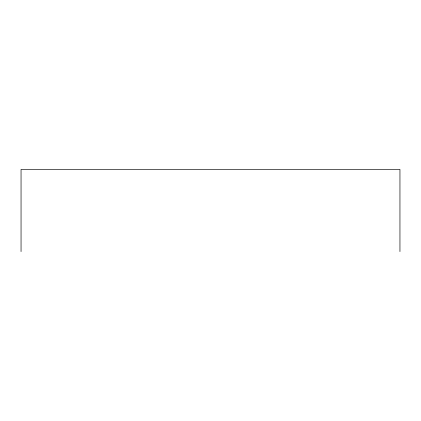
<?xml version="1.0" encoding="UTF-8"?>
<svg xmlns="http://www.w3.org/2000/svg" width="421" height="421" viewBox="0 0 421 421"><rect width="100%" height="100%" fill="white"/><g stroke="black" fill="none" stroke-linecap="round" stroke-linejoin="round"><path stroke-width="0.63" d="M399.95 251.584L399.95 169.416L21.05 169.416L21.05 251.584"/></g></svg>
